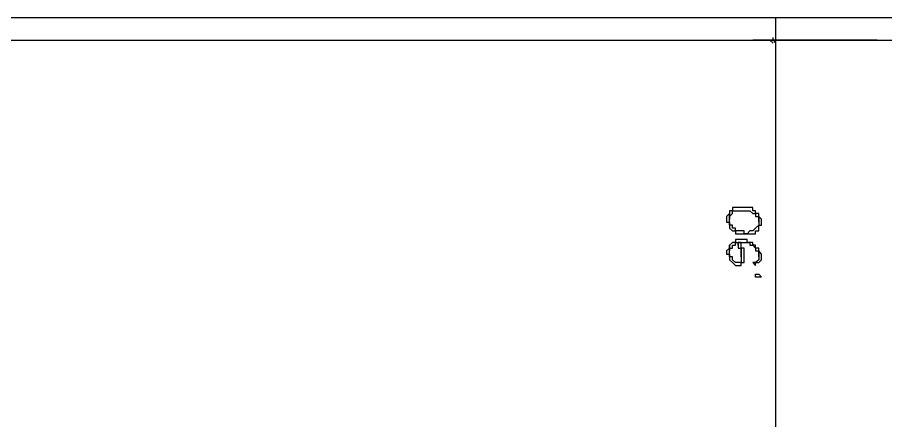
# Model space of a CAD drawing. Header units: millimetres. Extents: x -518.8 to -461.2, y 3.5 to 44.2.
# Drawn here: x -496.582 to -494.669, y 34.563 to 35.452 of the extents above; entities that cross this region are included whole.
import ezdxf

# ---------------------------------------------------------------- set-up
doc = ezdxf.new("R2010")
doc.units = ezdxf.units.MM
doc.header["$MEASUREMENT"] = 0
for name, color, linetype in [('10', 10, 'Continuous'), ('16', 16, 'Continuous'), ('5', 5, 'Continuous'), ('MYSOLIDS', 7, 'Continuous')]:
    doc.layers.add(name, color=color, linetype=linetype)

msp = doc.modelspace()

# ---------------------------------------------------------------- linework, layer by layer
at = {"layer": '10'}
msp.add_lwpolyline([(-499.1572, 35.4015), (-493.6632, 35.4015)], dxfattribs=at)
at = {"layer": '16'}
for points in [[(-494.9113, 34.4466), (-494.9113, 35.4518)], [(-494.9173, 35.4015), (-494.9173, 35.4015), (-494.9173, 35.4015), (-494.9173, 35.4075)], [(-494.9113, 35.4015), (-494.9113, 35.4015), (-494.9113, 35.4015), (-494.9113, 35.4075)], [(-494.688, 35.4015), (-494.9617, 35.4015)], [(-494.9173, 35.3947), (-494.9241, 35.4015)], [(-494.9113, 35.3947), (-494.9173, 35.4015)]]:
    msp.add_lwpolyline(points, dxfattribs=at)
at = {"layer": '5'}
msp.add_lwpolyline([(-499.1572, 35.4518), (-493.6632, 35.4518)], dxfattribs=at)
at = {"layer": 'MYSOLIDS'}
for points in [[(-495.0128, 35.0195), (-495.0128, 35.0067), (-495.0128, 35.0067), (-495.0128, 35.0127), (-495.0128, 35.0127), (-495.0068, 35.0195), (-495.0068, 35.0195), (-495.0068, 35.0255), (-495.0068, 35.0255), (-495, 35.0255), (-495, 35.0255), (-494.994, 35.0255), (-494.994, 35.0255), (-494.9872, 35.0255), (-494.9872, 35.0255), (-494.9872, 35.0255), (-494.9812, 35.0255), (-494.9812, 35.0255), (-494.9745, 35.0255), (-494.9745, 35.0255), (-494.9745, 35.0255), (-494.9684, 35.0255), (-494.9684, 35.0255), (-494.9617, 35.0195), (-494.9617, 35.0195), (-494.9557, 35.0195), (-494.9557, 35.0195), (-494.9557, 35.0127), (-494.9489, 35.0127), (-494.9489, 35.0127), (-494.9489, 35.0067), (-494.9489, 35.0067), (-494.9489, 35), (-494.9489, 35.0127), (-494.9489, 35.0195), (-494.9489, 35.0195), (-494.9557, 35.0195), (-494.9557, 35.0255), (-494.9617, 35.0255), (-494.9617, 35.0255), (-494.9617, 35.0323), (-494.9684, 35.0323), (-494.9684, 35.0323), (-494.9745, 35.0323), (-494.9745, 35.0323), (-494.9812, 35.0323), (-494.9812, 35.0323), (-494.9872, 35.0323), (-494.9872, 35.0323), (-494.994, 35.0323), (-494.994, 35.0323), (-495, 35.0323), (-495, 35.0323), (-495.0068, 35.0323), (-495.0068, 35.0255), (-495.0068, 35.0255), (-495.0068, 35.0255), (-495.0128, 35.0255), (-495.0128, 35.0195), (-495.0128, 35.0195)], [(-495.0196, 35.0067), (-495.0196, 35.0067), (-495.0196, 35), (-495.0128, 35), (-495.0128, 34.9939), (-495.0128, 34.9939), (-495.0128, 34.9872), (-495.0128, 34.9872), (-495.0068, 34.9812), (-495.0068, 34.9812), (-495, 34.9812), (-495, 34.9812), (-495, 34.9744), (-494.994, 34.9744), (-494.994, 34.9744), (-494.994, 34.9744), (-494.9872, 34.9744), (-494.9872, 34.9744), (-494.9812, 34.9744), (-494.9745, 34.9744), (-494.9745, 34.9744), (-494.9745, 34.9744), (-494.9684, 34.9744), (-494.9684, 34.9744), (-494.9617, 34.9744), (-494.9617, 34.9744), (-494.9557, 34.9744), (-494.9557, 34.9812), (-494.9557, 34.9812), (-494.9489, 34.9812), (-494.9489, 34.9872), (-494.9489, 34.9872), (-494.9489, 34.9939), (-494.9489, 34.9939), (-494.9429, 34.9939), (-494.9429, 35), (-494.9429, 35), (-494.9429, 35.0067), (-494.9429, 35.0067), (-494.9489, 35.0127), (-494.9489, 35.0127), (-494.9489, 35.0127), (-494.9489, 35), (-494.9489, 35), (-494.9489, 35), (-494.9489, 34.9939), (-494.9489, 34.9939), (-494.9557, 34.9872), (-494.9557, 34.9872), (-494.9557, 34.9872), (-494.9617, 34.9812), (-494.9617, 34.9812), (-494.9617, 34.9812), (-494.9684, 34.9812), (-494.9684, 34.9812), (-494.9745, 34.9744), (-494.9745, 34.9744), (-494.9812, 34.9744), (-494.9812, 34.9812), (-494.9872, 34.9812), (-494.9872, 34.9812), (-494.994, 34.9812), (-494.994, 34.9812), (-495, 34.9812), (-495, 34.9812), (-495, 34.9872), (-495, 34.9872), (-495.0068, 34.9872), (-495.0068, 34.9939), (-495.0068, 34.9939), (-495.0128, 34.9939), (-495.0128, 35), (-495.0128, 35), (-495.0128, 35.0067), (-495.0128, 35.0195), (-495.0128, 35.0195), (-495.0128, 35.0195), (-495.0196, 35.0127), (-495.0196, 35.0127), (-495.0196, 35.0067), (-495.0196, 35.0067)], [(-495.0196, 34.9368), (-495.0196, 34.9368), (-495.0196, 34.93), (-495.0128, 34.93), (-495.0128, 34.924), (-495.0128, 34.924), (-495.0128, 34.9172), (-495.0128, 34.9172), (-495.0068, 34.9112), (-495.0068, 34.9112), (-495.0068, 34.9112), (-495.0068, 34.9112), (-495, 34.9045), (-495, 34.9045), (-495, 34.9045), (-494.994, 34.9045), (-494.994, 34.9045), (-494.9872, 34.9045), (-494.9872, 34.9045), (-494.9872, 34.9112), (-494.9812, 34.9112), (-494.9812, 34.9112), (-494.9812, 34.9172), (-494.9812, 34.9172), (-494.9812, 34.924), (-494.9812, 34.924), (-494.9812, 34.93), (-494.9812, 34.93), (-494.9812, 34.9368), (-494.9812, 34.9368), (-494.9812, 34.9428), (-494.9812, 34.9428), (-494.9872, 34.9428), (-494.9872, 34.924), (-494.9872, 34.924), (-494.9872, 34.9172), (-494.9872, 34.9172), (-494.9872, 34.9112), (-494.9872, 34.9112), (-494.994, 34.9112), (-494.994, 34.9112), (-494.994, 34.9112), (-495, 34.9112), (-495, 34.9112), (-495, 34.9112), (-495.0068, 34.9172), (-495.0068, 34.9172), (-495.0068, 34.9172), (-495.0068, 34.924), (-495.0128, 34.924), (-495.0128, 34.93), (-495.0128, 34.93), (-495.0128, 34.9368), (-495.0128, 34.9496), (-495.0128, 34.9496), (-495.0128, 34.9428), (-495.0128, 34.9428), (-495.0196, 34.9368), (-495.0196, 34.9368), (-495.0196, 34.9368)], [(-495.0128, 34.9496), (-495.0128, 34.9368), (-495.0128, 34.9368), (-495.0128, 34.9368), (-495.0128, 34.9428), (-495.0068, 34.9428), (-495.0068, 34.9496), (-495.0068, 34.9496), (-495.0068, 34.9496), (-495, 34.9496), (-495, 34.9556), (-494.994, 34.9556), (-494.994, 34.9556), (-494.994, 34.9496), (-494.994, 34.9496), (-494.994, 34.9556), (-494.9872, 34.9556), (-494.9872, 34.9556), (-494.9812, 34.9556), (-494.9812, 34.9556), (-494.9745, 34.9556), (-494.9745, 34.9556), (-494.9684, 34.9556), (-494.9684, 34.9496), (-494.9684, 34.9496), (-494.9617, 34.9496), (-494.9617, 34.9496), (-494.9557, 34.9428), (-494.9557, 34.9428), (-494.9557, 34.9368), (-494.9557, 34.9368), (-494.9489, 34.9368), (-494.9489, 34.93), (-494.9489, 34.93), (-494.9489, 34.924), (-494.9489, 34.924), (-494.9489, 34.9368), (-494.9489, 34.9428), (-494.9489, 34.9428), (-494.9557, 34.9428), (-494.9557, 34.9496), (-494.9557, 34.9496), (-494.9617, 34.9496), (-494.9617, 34.9556), (-494.9617, 34.9556), (-494.9684, 34.9556), (-494.9684, 34.9556), (-494.9745, 34.9556), (-494.9745, 34.9624), (-494.9745, 34.9624), (-494.9812, 34.9624), (-494.9812, 34.9624), (-494.9872, 34.9624), (-494.9872, 34.9624), (-494.994, 34.9624), (-494.994, 34.9624), (-495, 34.9624), (-495, 34.9556), (-495.0068, 34.9556), (-495.0068, 34.9556), (-495.0068, 34.9556), (-495.0128, 34.9496), (-495.0128, 34.9496), (-495.0128, 34.9496)], [(-494.994, 34.9496), (-494.994, 34.9428), (-494.9872, 34.9428), (-494.9872, 34.9368), (-494.9872, 34.9368), (-494.9872, 34.93), (-494.9872, 34.93), (-494.9872, 34.924), (-494.9872, 34.924), (-494.9872, 34.9428), (-494.9872, 34.9496), (-494.9872, 34.9496), (-494.9872, 34.9556), (-494.994, 34.9556), (-494.994, 34.9496), (-494.994, 34.9496)], [(-494.9617, 34.9112), (-494.9617, 34.9112), (-494.9557, 34.9045), (-494.9557, 34.9112), (-494.9557, 34.9112), (-494.9489, 34.9112), (-494.9489, 34.9112), (-494.9489, 34.9112), (-494.9429, 34.9172), (-494.9429, 34.9172), (-494.9429, 34.924), (-494.9429, 34.924), (-494.9429, 34.924), (-494.9429, 34.93), (-494.9429, 34.93), (-494.9489, 34.9368), (-494.9489, 34.9368), (-494.9489, 34.924), (-494.9489, 34.924), (-494.9489, 34.9172), (-494.9489, 34.9172), (-494.9489, 34.9172), (-494.9557, 34.9112), (-494.9557, 34.9112), (-494.9557, 34.9112), (-494.9617, 34.9112), (-494.9617, 34.9112), (-494.9617, 34.9112)], [(-494.9429, 34.8789), (-494.9489, 34.8789), (-494.9489, 34.8789), (-494.9489, 34.8789), (-494.9489, 34.8789), (-494.9557, 34.8789), (-494.9557, 34.8789), (-494.9557, 34.8789), (-494.9557, 34.8789), (-494.9557, 34.8857), (-494.9557, 34.8857), (-494.9489, 34.8857), (-494.9489, 34.8857), (-494.9489, 34.8857), (-494.9489, 34.8857), (-494.9429, 34.8789), (-494.9429, 34.8789), (-494.9429, 34.8789), (-494.9429, 34.8789), (-494.9429, 34.8789)]]:
    msp.add_lwpolyline(points, dxfattribs=at)

doc.saveas('drawing.dxf')
